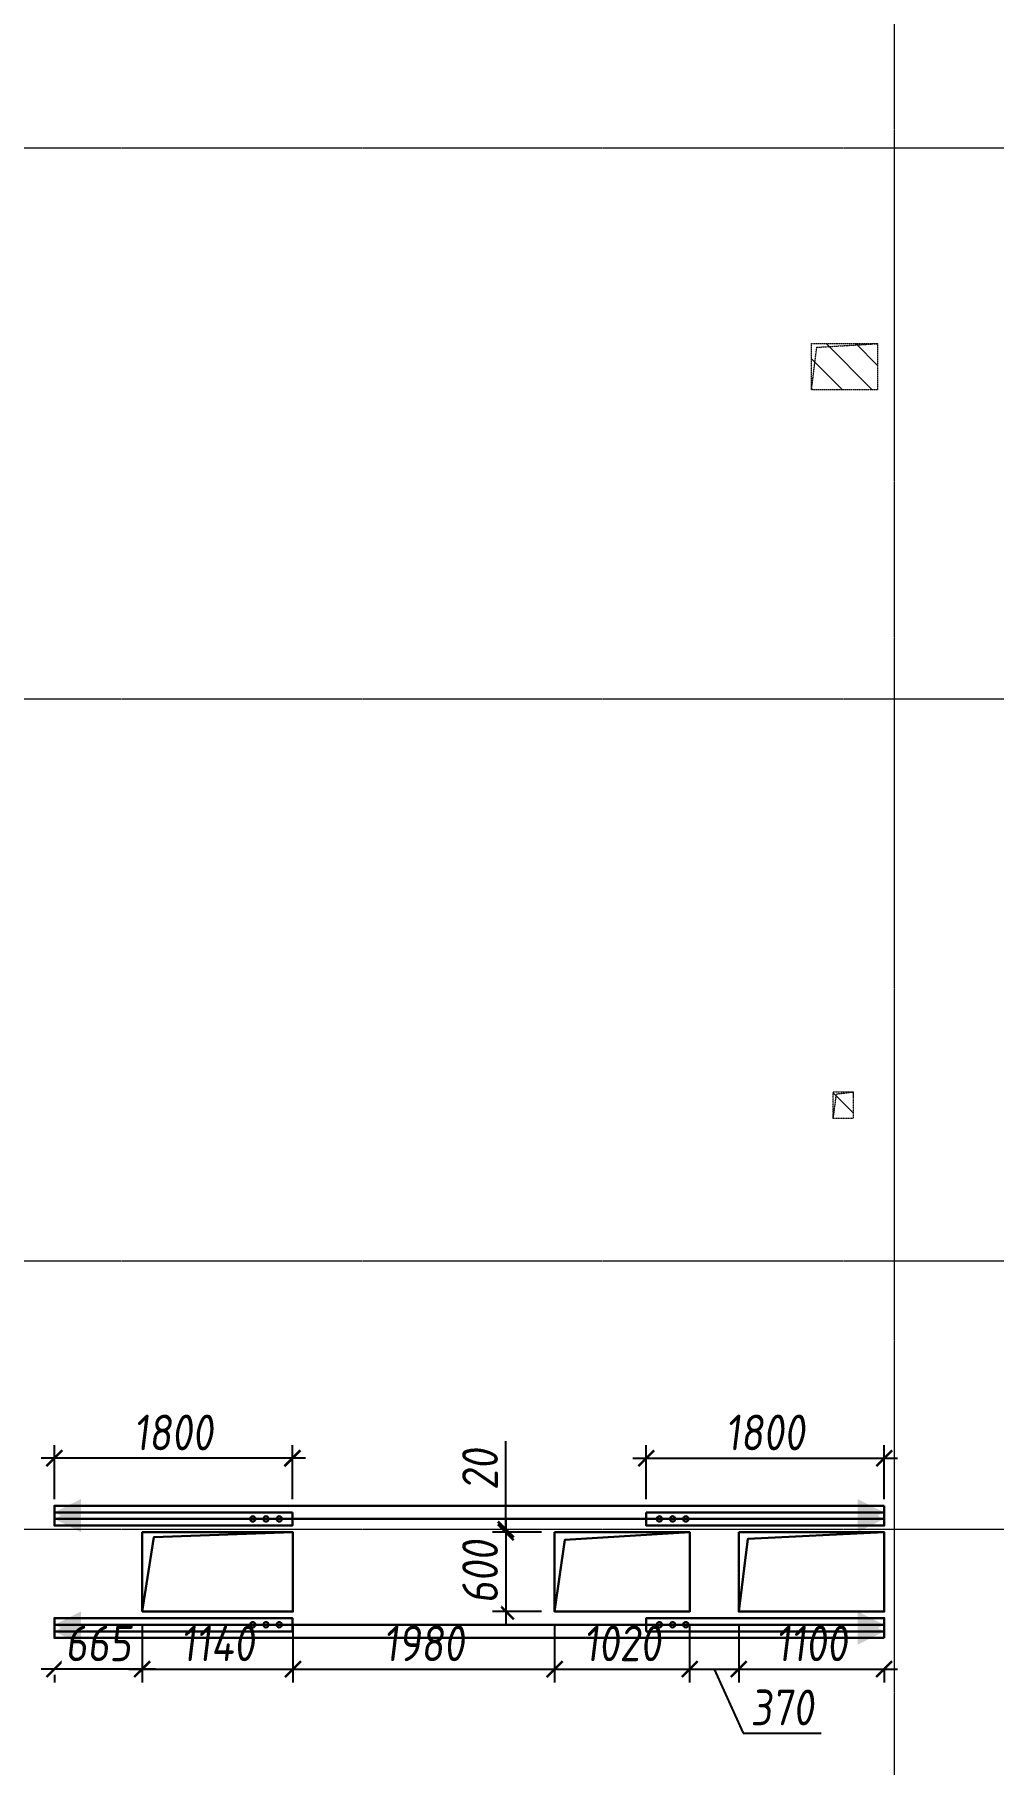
# Model space of a CAD drawing. Header units: millimetres. Extents: x -233751 to 529254, y -907864 to 285890.
# Drawn here: x -70466 to -63215, y 62939 to 76023 of the extents above; entities that cross this region are included whole.
import ezdxf

# ---------------------------------------------------------------- set-up
doc = ezdxf.new("R2010")
doc.units = ezdxf.units.MM
doc.linetypes.add('ADSK_Штриховая_ш2 п1', pattern=[3, 2, -1])
doc.linetypes.add('осевая', pattern=[2, 1.25, -0.25, 0.25, -0.25])
doc.layers.get('0').update_dxf_attribs({"lineweight": 30})
doc.layers.get('Defpoints').update_dxf_attribs({"lineweight": 0})
for name, color, linetype, lineweight in [('КР_Металл', 3, 'Continuous', 30), ('КР_Новые отверстия', 5, 'Continuous', 30), ('КР_Оси', 7, 'Continuous', 5), ('КР_Размеры отверстия', 7, 'Continuous', 5), ('КР_Размеры усиление', 1, 'Continuous', 5), ('КР_Сущ отверстия', 6, 'Continuous', 15)]:
    doc.layers.add(name, color=color, linetype=linetype, lineweight=lineweight)
doc.styles.add('ISOCPEUR', font='isocpeur.ttf', dxfattribs={"width": 0.85, "oblique": 7})
doc.dimstyles.new('R_100', dxfattribs={"dimtxt": 270, "dimasz": 120, "dimexe": 100, "dimexo": 100, "dimgap": 60, "dimtad": 1, "dimdec": 0, "dimrnd": 5, "dimzin": 0, "dimdsep": 46, "dimtxsty": 'ISOCPEUR', "dimblk": 'ARCHTICK', "dimcen": 0, "dimdle": 100, "dimclrd": 256, "dimclre": 256, "dimclrt": 256, "dimadec": 0, "dimazin": 0, "dimtfac": 2, "dimtdec": 0, "dimtmove": 0, "dimatfit": 3, "dimfxl": 1, "dimtvp": 3, "dimtfill": 1, "dimtolj": 1, "dimtzin": 0, "dimarcsym": 0})

# ---------------------------------------------------------------- blocks, each defined once
blk = doc.blocks.new('*U2058')
at = {"color": 0, "linetype": 'ByBlock', "lineweight": -2, "ltscale": 10}
blk.add_line((0, 0), (-74924, 0), dxfattribs=at)
blk = doc.blocks.new('*U2059')
at = {"color": 0, "linetype": 'ByBlock', "lineweight": -2, "ltscale": 10}
blk.add_line((0, 0), (-74924, 0), dxfattribs=at)
blk = doc.blocks.new('*U2060')
at = {"color": 0, "linetype": 'ByBlock', "lineweight": -2, "ltscale": 10}
blk.add_line((0, 0), (-74924, 0), dxfattribs=at)
blk = doc.blocks.new('*U2061')
at = {"color": 0, "linetype": 'ByBlock', "lineweight": -2, "ltscale": 10}
blk.add_line((0, 0), (-74924, 0), dxfattribs=at)
blk = doc.blocks.new('*U2070')
at = {"color": 0, "linetype": 'ByBlock', "lineweight": -2, "ltscale": 10}
blk.add_line((0, 0), (0, -34307), dxfattribs=at)
blk = doc.blocks.new('_ArchTick')
at = {"color": 0, "linetype": 'ByBlock', "const_width": 0.15}
blk.add_lwpolyline([(-0.5, -0.5), (0.5, 0.5)], dxfattribs=at)
blk = doc.blocks.new('*D1033')
at = {"layer": 'Defpoints', "color": 0, "transparency": 16777216}
for p in [(-69652, 64096), (-68512, 64096), (-68512, 63660)]:
    blk.add_point(p, dxfattribs=at)
at = {"layer": 'КР_Размеры отверстия', "lineweight": -2, "transparency": 16777216}
for p, q in [((-69652, 63996), (-69652, 63560)), ((-68512, 63996), (-68512, 63560)), ((-69752, 63660), (-68412, 63660))]:
    blk.add_line(p, q, dxfattribs=at)
at = {"layer": 'КР_Размеры отверстия', "lineweight": -2, "transparency": 16777216, "xscale": 120, "yscale": 120, "zscale": 120, "rotation": 180}
blk.add_blockref('_ArchTick', (-69652, 63660), dxfattribs=at)
at = {"layer": 'КР_Размеры отверстия', "lineweight": -2, "transparency": 16777216, "xscale": 120, "yscale": 120, "zscale": 120}
blk.add_blockref('_ArchTick', (-68512, 63660), dxfattribs=at)
at = {"layer": 'КР_Размеры отверстия', "transparency": 16777216, "insert": (-69082, 63855), "char_height": 270, "attachment_point": 5, "style": 'ISOCPEUR', "bg_fill": 3, "box_fill_scale": 1.1, "bg_fill_color": 256, "bg_fill_true_color": 13158600, "bg_fill_transparency": 0}
blk.add_mtext('\\A1;1140', dxfattribs=at)
blk = doc.blocks.new('*D1034')
at = {"layer": 'Defpoints', "color": 0, "transparency": 16777216}
for p in [(-68512, 64096), (-66533, 64096), (-66533, 63660)]:
    blk.add_point(p, dxfattribs=at)
at = {"layer": 'КР_Размеры отверстия', "lineweight": -2, "transparency": 16777216}
for p, q in [((-68512, 63996), (-68512, 63560)), ((-66533, 63996), (-66533, 63560)), ((-68612, 63660), (-66433, 63660))]:
    blk.add_line(p, q, dxfattribs=at)
at = {"layer": 'КР_Размеры отверстия', "lineweight": -2, "transparency": 16777216, "xscale": 120, "yscale": 120, "zscale": 120, "rotation": 180}
blk.add_blockref('_ArchTick', (-68512, 63660), dxfattribs=at)
at = {"layer": 'КР_Размеры отверстия', "lineweight": -2, "transparency": 16777216, "xscale": 120, "yscale": 120, "zscale": 120}
blk.add_blockref('_ArchTick', (-66533, 63660), dxfattribs=at)
at = {"layer": 'КР_Размеры отверстия', "transparency": 16777216, "insert": (-67522, 63855), "char_height": 270, "attachment_point": 5, "style": 'ISOCPEUR', "bg_fill": 3, "box_fill_scale": 1.1, "bg_fill_color": 256, "bg_fill_true_color": 13158600, "bg_fill_transparency": 0}
blk.add_mtext('\\A1;1980', dxfattribs=at)
blk = doc.blocks.new('*D1035')
at = {"layer": 'Defpoints', "color": 0, "transparency": 16777216}
for p in [(-66533, 64096), (-65512, 64096), (-65512, 63660)]:
    blk.add_point(p, dxfattribs=at)
at = {"layer": 'КР_Размеры отверстия', "lineweight": -2, "transparency": 16777216}
for p, q in [((-66533, 63996), (-66533, 63560)), ((-65512, 63996), (-65512, 63560)), ((-66633, 63660), (-65412, 63660))]:
    blk.add_line(p, q, dxfattribs=at)
at = {"layer": 'КР_Размеры отверстия', "lineweight": -2, "transparency": 16777216, "xscale": 120, "yscale": 120, "zscale": 120, "rotation": 180}
blk.add_blockref('_ArchTick', (-66533, 63660), dxfattribs=at)
at = {"layer": 'КР_Размеры отверстия', "lineweight": -2, "transparency": 16777216, "xscale": 120, "yscale": 120, "zscale": 120}
blk.add_blockref('_ArchTick', (-65512, 63660), dxfattribs=at)
at = {"layer": 'КР_Размеры отверстия', "transparency": 16777216, "insert": (-66022, 63855), "char_height": 270, "attachment_point": 5, "style": 'ISOCPEUR', "bg_fill": 3, "box_fill_scale": 1.1, "bg_fill_color": 256, "bg_fill_true_color": 13158600, "bg_fill_transparency": 0}
blk.add_mtext('\\A1;1020', dxfattribs=at)
blk = doc.blocks.new('*D1036')
at = {"layer": 'Defpoints', "color": 0, "transparency": 16777216}
for p in [(-65512, 64096), (-65141, 64096), (-65141, 63660)]:
    blk.add_point(p, dxfattribs=at)
at = {"layer": 'КР_Размеры отверстия', "lineweight": -2, "transparency": 16777216}
for p, q in [((-65512, 63996), (-65512, 63560)), ((-65141, 63996), (-65141, 63560)), ((-65612, 63660), (-65041, 63660)), ((-65326, 63660), (-65107, 63175)), ((-65107, 63175), (-64518, 63175))]:
    blk.add_line(p, q, dxfattribs=at)
at = {"layer": 'КР_Размеры отверстия', "lineweight": -2, "transparency": 16777216, "xscale": 120, "yscale": 120, "zscale": 120, "rotation": 180}
blk.add_blockref('_ArchTick', (-65512, 63660), dxfattribs=at)
at = {"layer": 'КР_Размеры отверстия', "transparency": 16777216, "insert": (-64812, 63370), "char_height": 270, "attachment_point": 5, "style": 'ISOCPEUR', "bg_fill": 3, "box_fill_scale": 1.1, "bg_fill_color": 256, "bg_fill_true_color": 13158600, "bg_fill_transparency": 0}
blk.add_mtext('\\A1;370', dxfattribs=at)
at = {"layer": 'КР_Размеры отверстия', "lineweight": -2, "transparency": 16777216, "xscale": 120, "yscale": 120, "zscale": 120}
blk.add_blockref('_ArchTick', (-65141, 63660), dxfattribs=at)
blk = doc.blocks.new('*D1037')
at = {"layer": 'Defpoints', "color": 0, "transparency": 16777216}
for p in [(-65141, 64096), (-64041, 63756), (-64041, 63660)]:
    blk.add_point(p, dxfattribs=at)
at = {"layer": 'КР_Размеры отверстия', "lineweight": -2, "transparency": 16777216}
for p, q in [((-65141, 63996), (-65141, 63560)), ((-65241, 63660), (-63941, 63660)), ((-64041, 63656), (-64041, 63560))]:
    blk.add_line(p, q, dxfattribs=at)
at = {"layer": 'КР_Размеры отверстия', "lineweight": -2, "transparency": 16777216, "xscale": 120, "yscale": 120, "zscale": 120, "rotation": 180}
blk.add_blockref('_ArchTick', (-65141, 63660), dxfattribs=at)
at = {"layer": 'КР_Размеры отверстия', "lineweight": -2, "transparency": 16777216, "xscale": 120, "yscale": 120, "zscale": 120}
blk.add_blockref('_ArchTick', (-64041, 63660), dxfattribs=at)
at = {"layer": 'КР_Размеры отверстия', "transparency": 16777216, "insert": (-64591, 63855), "char_height": 270, "attachment_point": 5, "style": 'ISOCPEUR', "bg_fill": 3, "box_fill_scale": 1.1, "bg_fill_color": 256, "bg_fill_true_color": 13158600, "bg_fill_transparency": 0}
blk.add_mtext('\\A1;1100', dxfattribs=at)
blk = doc.blocks.new('*D1052')
at = {"layer": 'Defpoints', "color": 0, "transparency": 16777216}
for p in [(-66533, 64695), (-66533, 64096)]:
    blk.add_point(p, dxfattribs=at)
at = {"layer": 'КР_Размеры отверстия', "lineweight": -2, "transparency": 16777216}
for p, q in [((-66902, 64795), (-66902, 63996)), ((-66633, 64695), (-67002, 64695)), ((-66633, 64096), (-67002, 64096))]:
    blk.add_line(p, q, dxfattribs=at)
at = {"layer": 'КР_Размеры отверстия', "lineweight": -2, "transparency": 16777216, "xscale": 120, "yscale": 120, "zscale": 120}
for p, rotation in [((-66902, 64695), 90), ((-66902, 64096), 270)]:
    blk.add_blockref('_ArchTick', p, dxfattribs=dict(at, rotation=rotation))
at = {"layer": 'КР_Размеры отверстия', "transparency": 16777216, "insert": (-67097, 64395), "char_height": 270, "attachment_point": 5, "rotation": 90, "style": 'ISOCPEUR', "bg_fill": 3, "box_fill_scale": 1.1, "bg_fill_color": 256, "bg_fill_true_color": 13158600, "bg_fill_transparency": 0}
blk.add_mtext('\\A1;600', dxfattribs=at)
at = {"layer": 'Defpoints', "color": 0, "transparency": 16777216}
blk.add_point((-66902, 64096), dxfattribs=at)
blk = doc.blocks.new('*D1053')
at = {"layer": 'Defpoints', "color": 0, "transparency": 16777216}
blk.add_point((-69652, 64096), dxfattribs=at)
at = {"layer": 'КР_Размеры отверстия', "lineweight": -2, "transparency": 16777216}
for p, q in [((-69652, 63996), (-69652, 63560)), ((-69552, 63660), (-70416, 63660)), ((-70316, 63616), (-70316, 63560))]:
    blk.add_line(p, q, dxfattribs=at)
at = {"layer": 'КР_Размеры отверстия', "lineweight": -2, "transparency": 16777216, "xscale": 120, "yscale": 120, "zscale": 120, "rotation": 180}
blk.add_blockref('_ArchTick', (-70316, 63660), dxfattribs=at)
at = {"layer": 'КР_Размеры отверстия', "lineweight": -2, "transparency": 16777216, "xscale": 120, "yscale": 120, "zscale": 120}
blk.add_blockref('_ArchTick', (-69652, 63660), dxfattribs=at)
at = {"layer": 'КР_Размеры отверстия', "transparency": 16777216, "insert": (-69984, 63855), "char_height": 270, "attachment_point": 5, "style": 'ISOCPEUR', "bg_fill": 3, "box_fill_scale": 1.1, "bg_fill_color": 256, "bg_fill_true_color": 13158600, "bg_fill_transparency": 0}
blk.add_mtext('\\A1;665', dxfattribs=at)
at = {"layer": 'Defpoints', "color": 0, "transparency": 16777216}
for p in [(-70316, 63716), (-70316, 63660)]:
    blk.add_point(p, dxfattribs=at)
blk = doc.blocks.new('*D1054')
at = {"layer": 'Defpoints', "color": 0, "transparency": 16777216}
for p in [(-66902, 64716), (-66902, 64716), (-66533, 64695)]:
    blk.add_point(p, dxfattribs=at)
at = {"layer": 'КР_Размеры отверстия', "lineweight": -2, "transparency": 16777216}
for p, q in [((-66902, 64716), (-66902, 65384)), ((-66633, 64695), (-67002, 64695)), ((-66902, 64695), (-66902, 64716)), ((-66902, 64695), (-66902, 64575))]:
    blk.add_line(p, q, dxfattribs=at)
at = {"layer": 'КР_Размеры отверстия', "lineweight": -2, "transparency": 16777216, "xscale": 120, "yscale": 120, "zscale": 120}
for p, rotation in [((-66902, 64716), 270), ((-66902, 64695), 90)]:
    blk.add_blockref('_ArchTick', p, dxfattribs=dict(at, rotation=rotation))
at = {"layer": 'КР_Размеры отверстия', "transparency": 16777216, "insert": (-67097, 65170), "char_height": 270, "attachment_point": 5, "rotation": 90, "style": 'ISOCPEUR', "bg_fill": 3, "box_fill_scale": 1.1, "bg_fill_color": 256, "bg_fill_true_color": 13158600, "bg_fill_transparency": 0}
blk.add_mtext('\\A1;20', dxfattribs=at)
blk = doc.blocks.new('*D1303')
at = {"layer": 'Defpoints', "color": 0, "transparency": 16777216}
for p in [(-70316, 65255), (-70316, 64846), (-68516, 64846)]:
    blk.add_point(p, dxfattribs=at)
at = {"layer": 'КР_Размеры усиление', "color": 3, "lineweight": -2, "transparency": 16777216}
for p, q in [((-70316, 64946), (-70316, 65355)), ((-68516, 64946), (-68516, 65355)), ((-68416, 65255), (-70416, 65255))]:
    blk.add_line(p, q, dxfattribs=at)
at = {"layer": 'КР_Размеры усиление', "color": 3, "lineweight": -2, "transparency": 16777216, "xscale": 120, "yscale": 120, "zscale": 120, "rotation": 180}
blk.add_blockref('_ArchTick', (-70316, 65255), dxfattribs=at)
at = {"layer": 'КР_Размеры усиление', "color": 3, "lineweight": -2, "transparency": 16777216, "xscale": 120, "yscale": 120, "zscale": 120}
blk.add_blockref('_ArchTick', (-68516, 65255), dxfattribs=at)
at = {"layer": 'КР_Размеры усиление', "color": 3, "transparency": 16777216, "insert": (-69416, 65450), "char_height": 270, "attachment_point": 5, "style": 'ISOCPEUR', "bg_fill": 3, "box_fill_scale": 1.1, "bg_fill_color": 256, "bg_fill_true_color": 13158600, "bg_fill_transparency": 0}
blk.add_mtext('\\A1;1800', dxfattribs=at)
blk = doc.blocks.new('*D1304')
at = {"layer": 'Defpoints', "color": 0, "transparency": 16777216}
for p in [(-64041, 65255), (-65841, 64846), (-64041, 64846)]:
    blk.add_point(p, dxfattribs=at)
at = {"layer": 'КР_Размеры усиление', "color": 3, "lineweight": -2, "transparency": 16777216}
for p, q in [((-65841, 64946), (-65841, 65355)), ((-64041, 64946), (-64041, 65355)), ((-65941, 65255), (-63941, 65255))]:
    blk.add_line(p, q, dxfattribs=at)
at = {"layer": 'КР_Размеры усиление', "color": 3, "lineweight": -2, "transparency": 16777216, "xscale": 120, "yscale": 120, "zscale": 120, "rotation": 180}
blk.add_blockref('_ArchTick', (-65841, 65255), dxfattribs=at)
at = {"layer": 'КР_Размеры усиление', "color": 3, "lineweight": -2, "transparency": 16777216, "xscale": 120, "yscale": 120, "zscale": 120}
blk.add_blockref('_ArchTick', (-64041, 65255), dxfattribs=at)
at = {"layer": 'КР_Размеры усиление', "color": 3, "transparency": 16777216, "insert": (-64941, 65450), "char_height": 270, "attachment_point": 5, "style": 'ISOCPEUR', "bg_fill": 3, "box_fill_scale": 1.1, "bg_fill_color": 256, "bg_fill_true_color": 13158600, "bg_fill_transparency": 0}
blk.add_mtext('\\A1;1800', dxfattribs=at)

msp = doc.modelspace()

# ---------------------------------------------------------------- hatches: boundary and pattern name
at = {"layer": 'КР_Металл', "lineweight": 5}
h = msp.add_hatch(color=6, dxfattribs=at)
h.dxf.hatch_style = 1
h.paths.add_polyline_path([(-70315.7, 64845.7), (-70115.7, 64945.7), (-70115.7, 64745.7)])
h = msp.add_hatch(color=6, dxfattribs=at)
h.dxf.hatch_style = 1
h.paths.add_polyline_path([(-64040.7, 64845.7), (-64240.7, 64945.7), (-64240.7, 64745.7)])
h = msp.add_hatch(color=6, dxfattribs=at)
h.dxf.hatch_style = 1
h.paths.add_polyline_path([(-70315.7, 64795.7), (-70115.7, 64895.7), (-70115.7, 64695.7)])
h = msp.add_hatch(color=6, dxfattribs=at)
h.dxf.hatch_style = 1
h.paths.add_polyline_path([(-64040.7, 64795.7), (-64240.7, 64895.7), (-64240.7, 64695.7)])
at = {"layer": 'КР_Сущ отверстия'}
h = msp.add_hatch(dxfattribs=at)
h.set_pattern_fill('ANSI31', scale=50, angle=90)
h.paths.add_polyline_path([(-64090.7, 73685.7), (-64590.7, 73685.7), (-64590.7, 73335.7), (-64090.7, 73335.7)])
h = msp.add_hatch(dxfattribs=at)
h.set_pattern_fill('ANSI31', scale=50, angle=90)
h.paths.add_polyline_path([(-64275.7, 68025.7), (-64425.7, 68025.7), (-64425.7, 67825.7), (-64275.7, 67825.7)])

# ---------------------------------------------------------------- linework, layer by layer
at = {"layer": 'КР_Металл'}
for points in [[(-68515.7, 64845.7), (-68515.7, 64745.7), (-70315.7, 64745.7), (-70315.7, 64845.7)], [(-65840.7, 64845.7), (-65840.7, 64745.7), (-64040.7, 64745.7), (-64040.7, 64845.7)]]:
    msp.add_lwpolyline(points, close=True, dxfattribs=at)
for centre in [(-68815.7, 64795.7), (-68715.7, 64795.7), (-68615.7, 64795.7), (-65740.7, 64795.7), (-65640.7, 64795.7), (-65540.7, 64795.7)]:
    msp.add_circle(centre, 20, dxfattribs=at)
at = {"layer": 'КР_Новые отверстия'}
for points in [[(-69651.7, 64095.7), (-68511.8, 64095.7), (-68511.8, 64695.7), (-69651.7, 64695.7)], [(-66532.9, 64695.7), (-65511.8, 64695.7), (-65511.8, 64095.7), (-66532.9, 64095.7)], [(-65140.7, 64695.7), (-64040.7, 64695.7), (-64040.7, 64095.7), (-65140.7, 64095.7)]]:
    msp.add_lwpolyline(points, close=True, dxfattribs=at)
for points in [[(-69651.7, 64095.7), (-69564.5, 64657.7), (-68511.8, 64695.7)], [(-66532.9, 64095.7), (-66455.8, 64638.5), (-65511.8, 64695.7)], [(-65140.7, 64095.7), (-65072.8, 64645.1), (-64040.7, 64695.7)]]:
    msp.add_lwpolyline(points, dxfattribs=at)
at = {"layer": 'КР_Сущ отверстия', "linetype": 'ADSK_Штриховая_ш2 п1'}
msp.add_lwpolyline([(-64090.7, 73335.7), (-64590.7, 73335.7), (-64590.7, 73685.7), (-64090.7, 73685.7)], close=True, dxfattribs=at)
msp.add_lwpolyline([(-64590.7, 73335.7), (-64550.7, 73658.4), (-64090.7, 73685.7)], dxfattribs=at)
at = {"layer": 'КР_Сущ отверстия', "linetype": 'ADSK_Штриховая_ш2 п1', "ltscale": 0.3}
msp.add_lwpolyline([(-64275.7, 67825.7), (-64425.7, 67825.7), (-64425.7, 68025.7), (-64275.7, 68025.7)], close=True, dxfattribs=at)
msp.add_lwpolyline([(-64425.7, 67825.7), (-64401.8, 68010.5), (-64275.7, 68025.7)], dxfattribs=at)

# ---------------------------------------------------------------- block references
at = {"layer": 'КР_Оси', "linetype": 'осевая'}
for name, p in [('*U2070', (-63965.7, 87701.9)), ('*U2061', (-5832.3, 75165.7)), ('*U2060', (-5832.3, 70995.7)), ('*U2059', (-5832.3, 66745.7)), ('*U2058', (-5832.3, 64715.7))]:
    msp.add_blockref(name, p, dxfattribs=at)

# ---------------------------------------------------------------- next in the draw order: dimensions: what is measured, and where the dimension line sits
at = {"layer": 'КР_Размеры отверстия'}
dim = msp.add_linear_dim(base=(-68511.8, 63659.6), p1=(-69651.7, 64095.7), p2=(-68511.8, 64095.7), dimstyle='R_100', override={"dimpost": '\\X'}, dxfattribs=at)
dim.commit()
dim.dimension.update_dxf_attribs({"geometry": '*D1033', "text_midpoint": (-69081.7, 63854.6)})

# ---------------------------------------------------------------- next in the draw order: linework, layer by layer
at = {"layer": 'КР_Металл'}
for centre in [(-68815.7, 63995.7), (-68715.7, 63995.7)]:
    msp.add_circle(centre, 20, dxfattribs=at)

# ---------------------------------------------------------------- next in the draw order: dimensions: what is measured, and where the dimension line sits
at = {"layer": 'КР_Размеры отверстия'}
for base, p1, p2, picture, middle in [((-70315.7, 63659.6), (-69651.7, 64095.7), (-70315.7, 63715.6), '*D1053', (-69983.7, 63854.6)), ((-66532.9, 63659.6), (-68511.8, 64095.7), (-66532.9, 64095.7), '*D1034', (-67522.4, 63854.6))]:
    dim = msp.add_linear_dim(base=base, p1=p1, p2=p2, dimstyle='R_100', override={"dimpost": '\\X'}, dxfattribs=at)
    dim.commit()
    dim.dimension.update_dxf_attribs({"geometry": picture, "text_midpoint": middle})

# ---------------------------------------------------------------- next in the draw order: hatches: boundary and pattern name
at = {"layer": 'КР_Металл', "lineweight": 5}
h = msp.add_hatch(color=6, dxfattribs=at)
h.dxf.hatch_style = 1
h.paths.add_polyline_path([(-70315.7, 63995.7), (-70115.7, 64095.7), (-70115.7, 63895.7)])
h = msp.add_hatch(color=6, dxfattribs=at)
h.dxf.hatch_style = 1
h.paths.add_polyline_path([(-70315.7, 63945.7), (-70115.7, 64045.7), (-70115.7, 63845.7)])

# ---------------------------------------------------------------- next in the draw order: linework, layer by layer
at = {"layer": 'КР_Металл'}
msp.add_lwpolyline([(-68515.7, 63945.7), (-68515.7, 64045.7), (-70315.7, 64045.7), (-70315.7, 63945.7)], close=True, dxfattribs=at)
msp.add_circle((-68615.7, 63995.7), 20, dxfattribs=at)

# ---------------------------------------------------------------- next in the draw order: dimensions: what is measured, and where the dimension line sits
at = {"layer": 'КР_Размеры отверстия'}
dim = msp.add_linear_dim(base=(-65511.8, 63659.6), p1=(-66532.9, 64095.7), p2=(-65511.8, 64095.7), dimstyle='R_100', override={"dimpost": '\\X'}, dxfattribs=at)
dim.commit()
dim.dimension.update_dxf_attribs({"geometry": '*D1035', "text_midpoint": (-66022.4, 63854.6)})

# ---------------------------------------------------------------- next in the draw order: linework, layer by layer
at = {"layer": 'КР_Металл'}
msp.add_circle((-65740.7, 63995.7), 20, dxfattribs=at)

# ---------------------------------------------------------------- next in the draw order: dimensions: what is measured, and where the dimension line sits
at = {"layer": 'КР_Размеры отверстия'}
dim = msp.add_linear_dim(base=(-66901.7, 64095.7), p1=(-66532.9, 64694.6), p2=(-66532.9, 64095.7), angle=90, dimstyle='R_100', override={"dimpost": '\\X'}, dxfattribs=at)
dim.commit()
dim.dimension.update_dxf_attribs({"geometry": '*D1052', "text_midpoint": (-67096.7, 64395.1)})
dim = msp.add_linear_dim(base=(-65140.7, 63659.6), p1=(-65511.8, 64095.7), p2=(-65140.7, 64095.7), dimstyle='R_100', override={"dimpost": '\\X', "dimtmove": 1}, dxfattribs=at)
dim.commit()
dim.dimension.update_dxf_attribs({"geometry": '*D1036', "text_midpoint": (-65046.7, 63174.5), "dimtype": 160})

# ---------------------------------------------------------------- next in the draw order: linework, layer by layer
at = {"layer": 'КР_Металл'}
for centre in [(-65640.7, 63995.7), (-65540.7, 63995.7)]:
    msp.add_circle(centre, 20, dxfattribs=at)

# ---------------------------------------------------------------- next in the draw order: dimensions: what is measured, and where the dimension line sits
at = {"layer": 'КР_Размеры отверстия'}
dim = msp.add_linear_dim(base=(-66901.7, 64715.7), p1=(-66532.9, 64694.6), p2=(-66901.7, 64715.7), angle=270, dimstyle='R_100', override={"dimpost": '\\X'}, dxfattribs=at)
dim.commit()
dim.dimension.update_dxf_attribs({"geometry": '*D1054', "text_midpoint": (-67096.7, 65170)})
dim = msp.add_linear_dim(base=(-64040.7, 63659.6), p1=(-65140.7, 64095.7), p2=(-64040.7, 63755.7), dimstyle='R_100', override={"dimpost": '\\X'}, dxfattribs=at)
dim.commit()
dim.dimension.update_dxf_attribs({"geometry": '*D1037', "text_midpoint": (-64590.7, 63854.6)})

# ---------------------------------------------------------------- next in the draw order: hatches: boundary and pattern name
at = {"layer": 'КР_Металл', "lineweight": 5}
h = msp.add_hatch(color=6, dxfattribs=at)
h.dxf.hatch_style = 1
h.paths.add_polyline_path([(-64040.7, 63995.7), (-64240.7, 64095.7), (-64240.7, 63895.7)])
h = msp.add_hatch(color=6, dxfattribs=at)
h.dxf.hatch_style = 1
h.paths.add_polyline_path([(-64040.7, 63945.7), (-64240.7, 64045.7), (-64240.7, 63845.7)])

# ---------------------------------------------------------------- next in the draw order: linework, layer by layer
at = {"layer": 'КР_Металл', "color": 1}
for points in [[(-64040.7, 64895.7), (-64040.7, 64795.7), (-70315.7, 64795.7), (-70315.7, 64895.7)], [(-64040.7, 63895.7), (-64040.7, 63995.7), (-70315.7, 63995.7), (-70315.7, 63895.7)]]:
    msp.add_lwpolyline(points, close=True, dxfattribs=at)
at = {"layer": 'КР_Металл'}
msp.add_lwpolyline([(-65840.7, 63945.7), (-65840.7, 64045.7), (-64040.7, 64045.7), (-64040.7, 63945.7)], close=True, dxfattribs=at)

# ---------------------------------------------------------------- next in the draw order: dimensions: what is measured, and where the dimension line sits
at = {"layer": 'КР_Размеры усиление'}
for p1, p2, distance, picture, middle in [((-68515.7, 64845.7), (-70315.7, 64845.7), -409.1, '*D1303', (-69415.7, 65449.8)), ((-65840.7, 64845.7), (-64040.7, 64845.7), 409.1, '*D1304', (-64940.7, 65449.8))]:
    dim = msp.add_aligned_dim(p1=p1, p2=p2, distance=distance, dimstyle='R_100', override={"dimpost": '\\X', "dimclrd": 3, "dimclre": 3, "dimclrt": 3}, dxfattribs=at)
    dim.commit()
    dim.dimension.update_dxf_attribs({"geometry": picture, "text_midpoint": middle})

doc.saveas('drawing.dxf')
